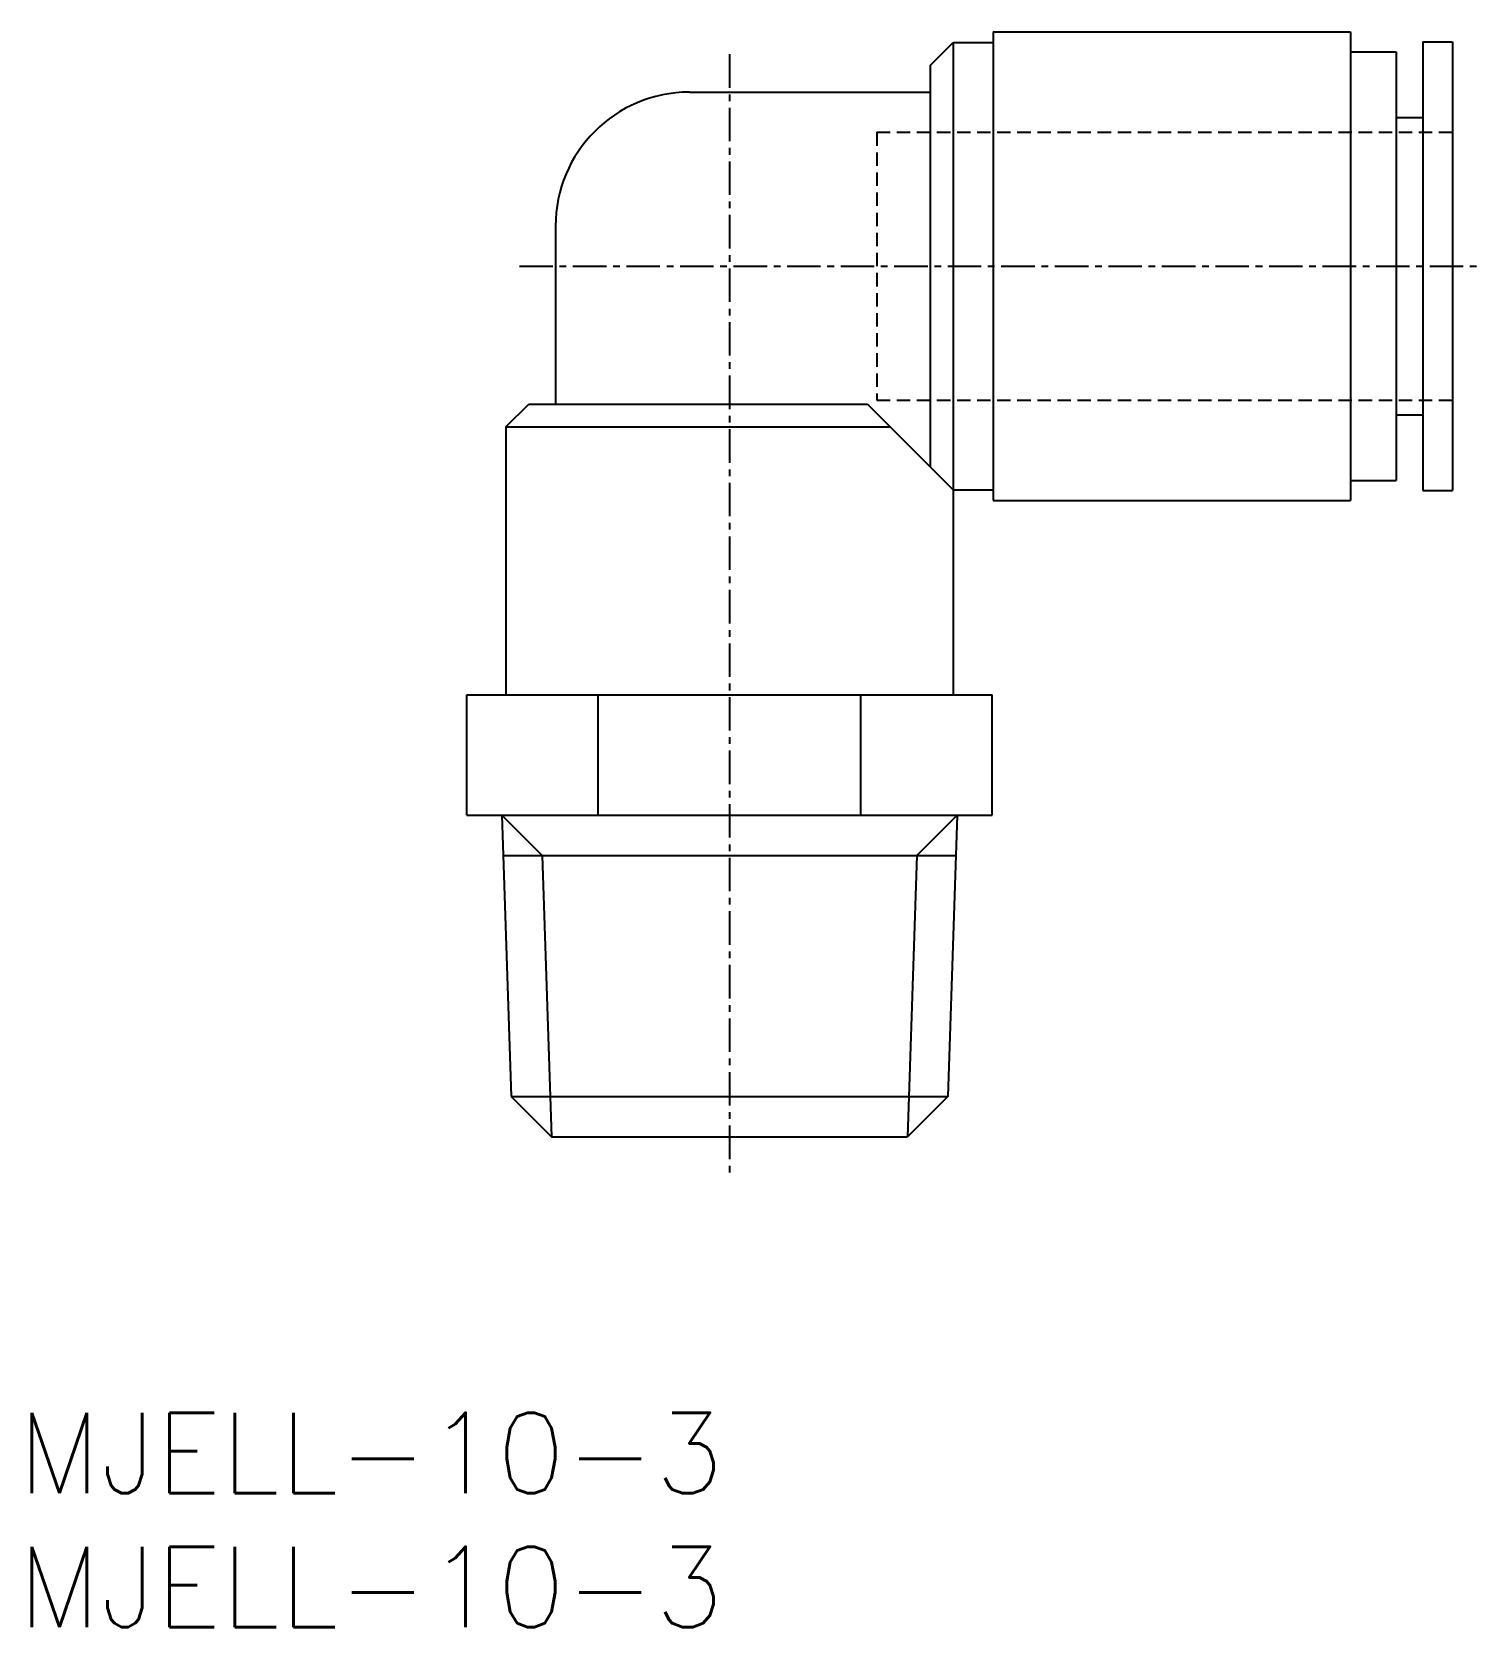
# Model space of a CAD drawing. Extents: x 0.5 to 54.5, y 0 to 59.6.
import ezdxf

# ---------------------------------------------------------------- set-up
doc = ezdxf.new("R2010")
doc.units = 0
doc.linetypes.add('CENTER', pattern=[2, 1.25, -0.25, 0.25, -0.25])
doc.linetypes.add('DASHED', pattern=[0.75, 0.5, -0.25])
doc.layers.get('0').update_dxf_attribs({"linetype": 'CONTINUOUS'})
doc.layers.add('CENTER', color=1, linetype='CENTER')
doc.styles.get("Standard").update_dxf_attribs({"font": 'txt.shx'})

# ---------------------------------------------------------------- blocks, each defined once
blk = doc.blocks.new('*U4')
at = {"color": 7, "linetype": 'CONTINUOUS'}
blk.add_text('MJELL-10-3', height=3, dxfattribs=at).set_placement((0, 5))
blk = doc.blocks.new('*U5')
at = {"color": 7, "linetype": 'CONTINUOUS'}
blk.add_text('MJELL-10-3', height=3, dxfattribs=at).set_placement((0, 0))

msp = doc.modelspace()

# ---------------------------------------------------------------- linework, layer by layer
at = {"color": 7, "linetype": 'CONTINUOUS'}
for p, q in [((36.423, 59.558), (36.423, 42.058)), ((36.423, 59.558), (49.773, 59.558)), ((49.773, 59.558), (49.773, 42.058)), ((34.073, 58.308), (34.923, 59.158)), ((34.923, 59.158), (36.423, 59.158)), ((34.923, 59.158), (34.923, 34.808)), ((52.473, 59.183), (53.573, 59.183)), ((52.473, 59.183), (52.473, 42.433)), ((53.573, 59.183), (53.573, 42.433)), ((49.773, 58.808), (51.473, 58.808)), ((51.473, 58.808), (51.473, 42.808)), ((34.073, 58.308), (34.073, 43.308)), ((25.073, 57.308), (34.073, 57.308)), ((51.473, 56.358), (52.473, 56.358)), ((20.073, 52.308), (20.073, 45.658)), ((18.223, 44.808), (19.073, 45.658)), ((19.073, 45.658), (31.723, 45.658)), ((31.723, 45.658), (34.923, 42.458)), ((18.223, 44.808), (32.573, 44.808)), ((18.223, 44.808), (18.223, 34.808)), ((51.473, 45.258), (52.473, 45.258)), ((34.923, 42.458), (36.423, 42.458)), ((49.773, 42.808), (51.473, 42.808)), ((52.473, 42.433), (53.573, 42.433)), ((36.423, 42.058), (49.773, 42.058)), ((16.758, 34.808), (36.388, 34.808)), ((16.758, 30.308), (16.758, 34.808)), ((21.666, 30.308), (21.666, 34.808)), ((31.481, 30.308), (31.481, 34.808)), ((36.388, 30.308), (36.388, 34.808)), ((16.758, 30.308), (36.388, 30.308)), ((18.073, 30.308), (18.423, 19.808)), ((35.073, 30.308), (34.723, 19.808)), ((18.123, 28.808), (35.023, 28.808)), ((18.423, 19.808), (19.923, 18.308)), ((18.423, 19.808), (34.723, 19.808)), ((34.723, 19.808), (33.223, 18.308)), ((19.923, 18.308), (33.223, 18.308))]:
    msp.add_line(p, q, dxfattribs=at)
at = {"color": 3, "linetype": 'DASHED'}
for p, q in [((32.073, 55.808), (53.573, 55.808)), ((32.073, 55.808), (32.073, 45.808)), ((32.073, 45.808), (53.573, 45.808))]:
    msp.add_line(p, q, dxfattribs=at)
at = {"color": 3, "linetype": 'CONTINUOUS'}
for p, q in [((18.073, 30.308), (19.573, 28.808)), ((35.073, 30.308), (33.573, 28.808)), ((19.573, 28.808), (19.923, 18.308)), ((33.573, 28.808), (33.223, 18.308))]:
    msp.add_line(p, q, dxfattribs=at)
at = {"color": 7, "linetype": 'CONTINUOUS'}
msp.add_arc((25.073, 52.308), 5, 89.99998, 179.99996, dxfattribs=at)
at = {"layer": 'CENTER', "color": 1, "linetype": 'CENTER'}
for p, q in [((26.573, 58.724), (26.573, 16.766)), ((18.726, 50.808), (54.535, 50.808))]:
    msp.add_line(p, q, dxfattribs=at)

# ---------------------------------------------------------------- block references
at = {"color": 7, "linetype": 'CONTINUOUS'}
for name in ['*U4', '*U5']:
    msp.add_blockref(name, (0, 0), dxfattribs=at)

doc.saveas('drawing.dxf')
